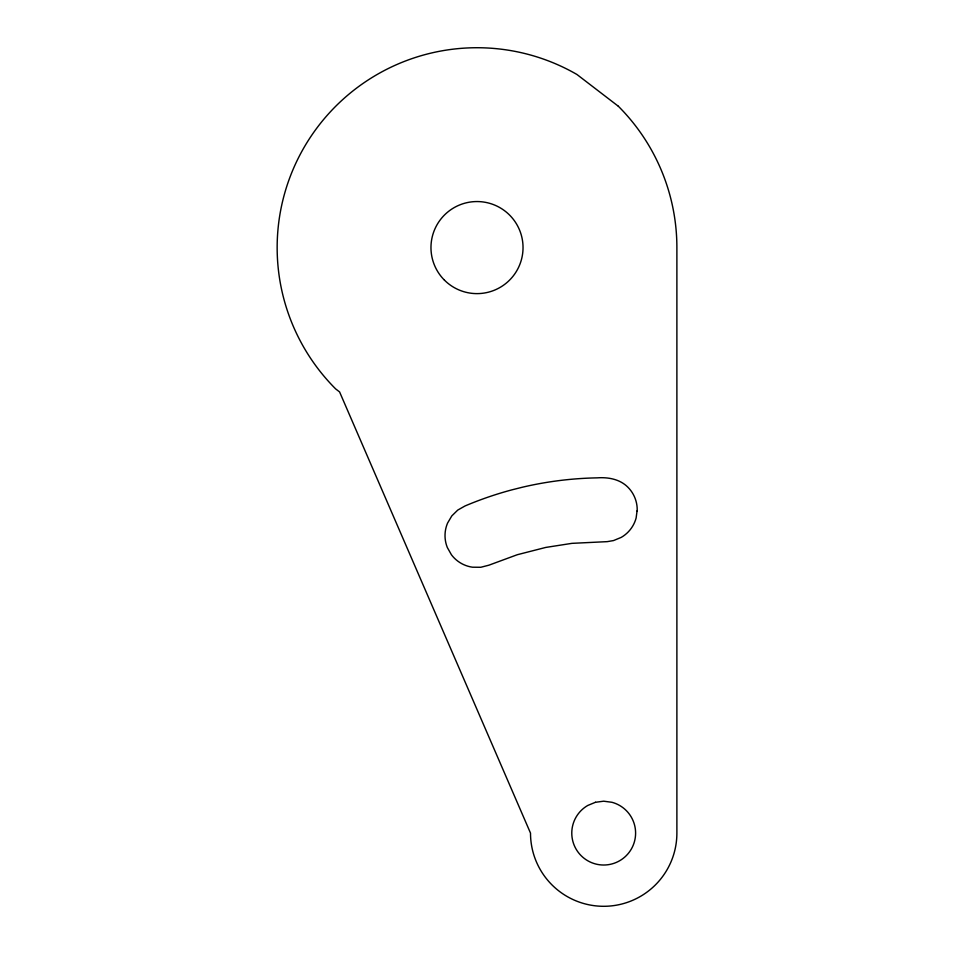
<?xml version="1.0" encoding="UTF-8"?>
<svg xmlns="http://www.w3.org/2000/svg" width="954" height="954" viewBox="0 0 954 954"><rect width="100%" height="100%" fill="white"/><g stroke="black" fill="none" stroke-linecap="round" stroke-linejoin="round"><path stroke-width="1.43" d="M637.045 511.01L636.127 517.998A31.911 31.911 0 0 1 621.257 537.376L613.565 540.56L607.233 541.645L571.923 543.351L545.724 547.441L517.306 554.715L488.877 565.197L480.804 567.272L472.468 567.201A31.923 31.923 0 0 1 451.433 554.775L447.331 547.524A31.923 31.923 0 0 1 447.569 523.09L451.802 515.911L457.753 510.08L465.003 505.978A355.317 355.317 0 0 1 511.988 489.831L522.446 487.208A355.317 355.317 0 0 1 597.216 477.859C608.175 477.06 619.826 479.123 627.863 487.172A31.911 31.911 0 0 1 637.212 509.734L637.045 511.01M595.439 802.29L587.736 805.474A31.911 31.911 0 0 0 581.129 855.678A31.911 31.911 0 0 0 631.333 849.06A31.911 31.911 0 0 0 611.955 802.29L603.691 801.193L595.439 802.29M618.335 106.24L576.943 74.484A199.887 199.887 0 0 0 335.665 388.922L339.588 391.927L530.507 833.104A73.196 73.196 0 0 0 603.691 906.3A73.196 73.196 0 0 0 676.887 833.104L676.887 247.587A199.887 199.887 0 0 0 618.335 106.24M444.445 280.142A46.042 46.042 0 0 0 521.468 259.5A46.042 46.042 0 0 0 465.087 203.119A46.042 46.042 0 0 0 444.445 280.142"/></g></svg>
